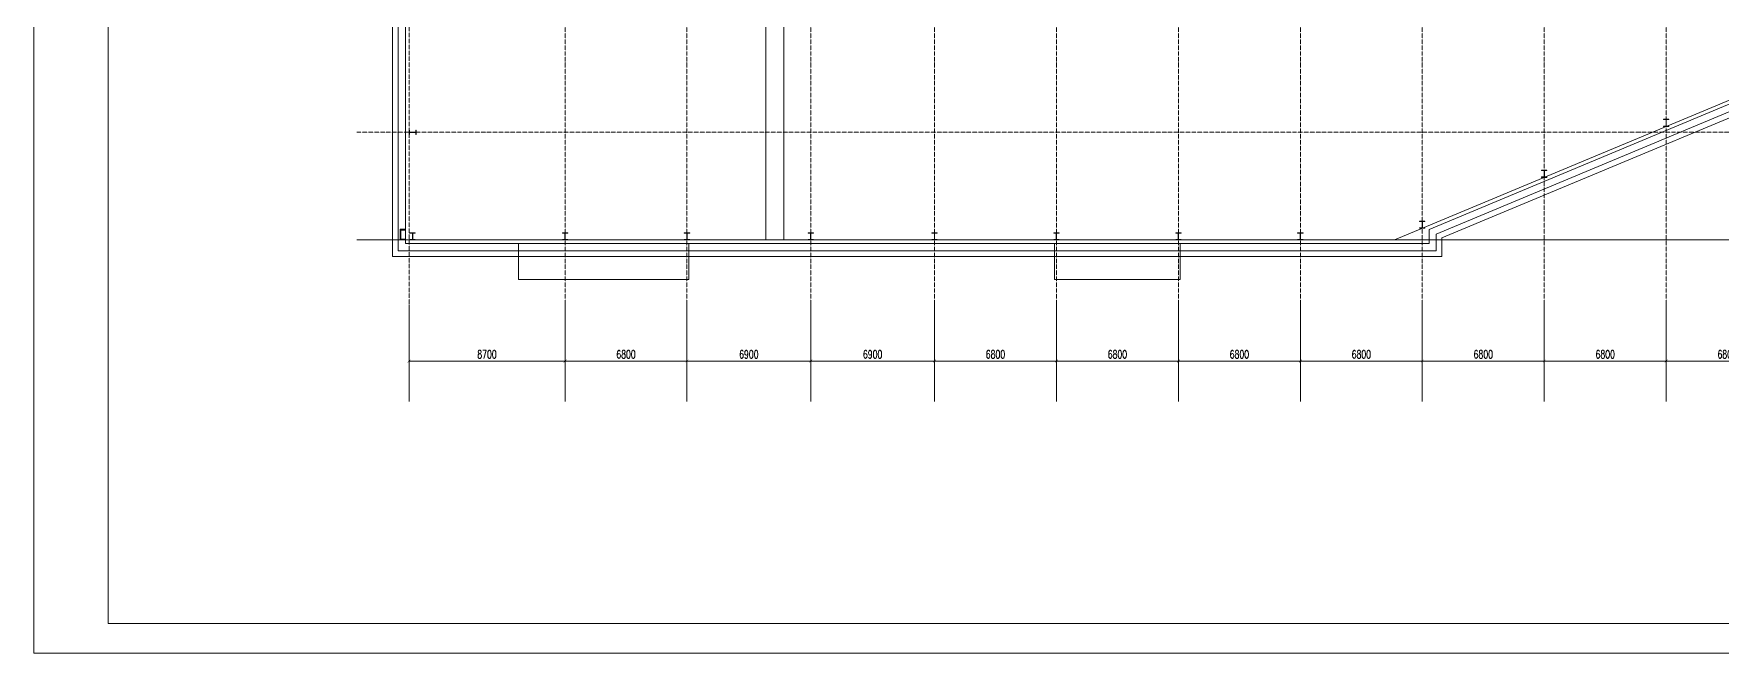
# Model space of a CAD drawing. Header units: millimetres. Extents: x 163705 to 1616509, y 81827 to 302547.
# Drawn here: x 163705 to 257851, y 81827 to 116347 of the extents above; entities that cross this region are included whole.
import ezdxf

# ---------------------------------------------------------------- set-up
doc = ezdxf.new("R2010")
doc.units = ezdxf.units.MM
doc.header["$LTSCALE"] = 10
doc.linetypes.add('ACAD_ISO05W100', pattern=[33, 24, -3, 0, -3, 0, -3])
for name, color, linetype, lineweight in [('1-双点线', 8, 'ACAD_ISO05W100', 0), ('1-图框层', 7, 'Continuous', 0), ('1-建筑轮廓', 7, 'Continuous', 20), ('1-标注', 3, 'Continuous', 0), ('1-钢构', 6, 'Continuous', 0)]:
    doc.layers.add(name, color=color, linetype=linetype, lineweight=lineweight)
doc.styles.add('_TCH_DIM_T3', font='SIMPLEX.shx', dxfattribs={"width": 0.705882, "bigfont": 'GBCBIG.shx'})
doc.dimstyles.new('_TCH_ARCH_M_M-150', dxfattribs={"dimscale": 150, "dimtxt": 2.975, "dimasz": 1, "dimexe": 2.5, "dimexo": 3, "dimgap": 1, "dimtad": 1, "dimdec": 0, "dimzin": 0, "dimdsep": 46, "dimtxsty": '_TCH_DIM_T3', "dimblk": 'ARCHTICK', "dimcen": 0.09, "dimclrt": 7, "dimadec": 0, "dimazin": 2, "dimtfac": 1, "dimtdec": 0, "dimtix": 1, "dimtmove": 2, "dimatfit": 3, "dimfxl": 0, "dimtolj": 1, "dimtzin": 0, "dimarcsym": 0})

# ---------------------------------------------------------------- blocks, each defined once
blk = doc.blocks.new('_ArchTick')
at = {"const_width": 0.15}
blk.add_lwpolyline([(-0.5, -0.5), (0.5, 0.5)], dxfattribs=at)
blk = doc.blocks.new('*D634')
at = {"layer": '1-标注', "lineweight": -2, "transparency": 16777216}
for p, q in [((2919, 4989), (2919, 1914)), ((11619, 4989), (11619, 1914)), ((2919, 2289), (11619, 2289))]:
    blk.add_line(p, q, dxfattribs=at)
at = {"layer": 'Defpoints', "transparency": 16777216}
for p in [(2919, 5439), (11619, 5439), (11619, 2289)]:
    blk.add_point(p, dxfattribs=at)
at = {"layer": '1-标注', "lineweight": -2, "transparency": 16777216, "xscale": 150, "yscale": 150, "zscale": 150, "rotation": 180}
blk.add_blockref('_ArchTick', (2919, 2289), dxfattribs=at)
at = {"layer": '1-标注', "lineweight": -2, "transparency": 16777216, "xscale": 150, "yscale": 150, "zscale": 150}
blk.add_blockref('_ArchTick', (11619, 2289), dxfattribs=at)
at = {"layer": '1-标注', "transparency": 16777216, "insert": (7269, 2663), "char_height": 446.2, "attachment_point": 5, "style": '_TCH_DIM_T3'}
blk.add_mtext('\\A1;8700', dxfattribs=at)
blk = doc.blocks.new('*D632')
at = {"layer": '1-标注', "lineweight": -2, "transparency": 16777216}
for p, q in [((11619, 4989), (11619, 1914)), ((18419, 4989), (18419, 1914)), ((11619, 2289), (18419, 2289))]:
    blk.add_line(p, q, dxfattribs=at)
at = {"layer": 'Defpoints', "transparency": 16777216}
for p in [(11619, 5439), (18419, 5439), (18419, 2289)]:
    blk.add_point(p, dxfattribs=at)
at = {"layer": '1-标注', "lineweight": -2, "transparency": 16777216, "xscale": 150, "yscale": 150, "zscale": 150, "rotation": 180}
blk.add_blockref('_ArchTick', (11619, 2289), dxfattribs=at)
at = {"layer": '1-标注', "lineweight": -2, "transparency": 16777216, "xscale": 150, "yscale": 150, "zscale": 150}
blk.add_blockref('_ArchTick', (18419, 2289), dxfattribs=at)
at = {"layer": '1-标注', "transparency": 16777216, "insert": (15019, 2663), "char_height": 446.2, "attachment_point": 5, "style": '_TCH_DIM_T3'}
blk.add_mtext('\\A1;6800', dxfattribs=at)
blk = doc.blocks.new('*D630')
at = {"layer": '1-标注', "lineweight": -2, "transparency": 16777216}
for p, q in [((18419, 4989), (18419, 1914)), ((25319, 4989), (25319, 1914)), ((18419, 2289), (25319, 2289))]:
    blk.add_line(p, q, dxfattribs=at)
at = {"layer": 'Defpoints', "transparency": 16777216}
for p in [(18419, 5439), (25319, 5439), (25319, 2289)]:
    blk.add_point(p, dxfattribs=at)
at = {"layer": '1-标注', "lineweight": -2, "transparency": 16777216, "xscale": 150, "yscale": 150, "zscale": 150, "rotation": 180}
blk.add_blockref('_ArchTick', (18419, 2289), dxfattribs=at)
at = {"layer": '1-标注', "lineweight": -2, "transparency": 16777216, "xscale": 150, "yscale": 150, "zscale": 150}
blk.add_blockref('_ArchTick', (25319, 2289), dxfattribs=at)
at = {"layer": '1-标注', "transparency": 16777216, "insert": (21869, 2663), "char_height": 446.2, "attachment_point": 5, "style": '_TCH_DIM_T3'}
blk.add_mtext('\\A1;6900', dxfattribs=at)
blk = doc.blocks.new('*D629')
at = {"layer": '1-标注', "lineweight": -2, "transparency": 16777216}
for p, q in [((25319, 4989), (25319, 1914)), ((32219, 4989), (32219, 1914)), ((25319, 2289), (32219, 2289))]:
    blk.add_line(p, q, dxfattribs=at)
at = {"layer": 'Defpoints', "transparency": 16777216}
for p in [(25319, 5439), (32219, 5439), (32219, 2289)]:
    blk.add_point(p, dxfattribs=at)
at = {"layer": '1-标注', "lineweight": -2, "transparency": 16777216, "xscale": 150, "yscale": 150, "zscale": 150, "rotation": 180}
blk.add_blockref('_ArchTick', (25319, 2289), dxfattribs=at)
at = {"layer": '1-标注', "lineweight": -2, "transparency": 16777216, "xscale": 150, "yscale": 150, "zscale": 150}
blk.add_blockref('_ArchTick', (32219, 2289), dxfattribs=at)
at = {"layer": '1-标注', "transparency": 16777216, "insert": (28769, 2663), "char_height": 446.2, "attachment_point": 5, "style": '_TCH_DIM_T3'}
blk.add_mtext('\\A1;6900', dxfattribs=at)
blk = doc.blocks.new('*D631')
at = {"layer": '1-标注', "lineweight": -2, "transparency": 16777216}
for p, q in [((32219, 4989), (32219, 1914)), ((39019, 4989), (39019, 1914)), ((32219, 2289), (39019, 2289))]:
    blk.add_line(p, q, dxfattribs=at)
at = {"layer": 'Defpoints', "transparency": 16777216}
for p in [(32219, 5439), (39019, 5439), (39019, 2289)]:
    blk.add_point(p, dxfattribs=at)
at = {"layer": '1-标注', "lineweight": -2, "transparency": 16777216, "xscale": 150, "yscale": 150, "zscale": 150, "rotation": 180}
blk.add_blockref('_ArchTick', (32219, 2289), dxfattribs=at)
at = {"layer": '1-标注', "lineweight": -2, "transparency": 16777216, "xscale": 150, "yscale": 150, "zscale": 150}
blk.add_blockref('_ArchTick', (39019, 2289), dxfattribs=at)
at = {"layer": '1-标注', "transparency": 16777216, "insert": (35619, 2663), "char_height": 446.2, "attachment_point": 5, "style": '_TCH_DIM_T3'}
blk.add_mtext('\\A1;6800', dxfattribs=at)
blk = doc.blocks.new('*D633')
at = {"layer": '1-标注', "lineweight": -2, "transparency": 16777216}
for p, q in [((39019, 4989), (39019, 1914)), ((45819, 4989), (45819, 1914)), ((39019, 2289), (45819, 2289))]:
    blk.add_line(p, q, dxfattribs=at)
at = {"layer": 'Defpoints', "transparency": 16777216}
for p in [(39019, 5439), (45819, 5439), (45819, 2289)]:
    blk.add_point(p, dxfattribs=at)
at = {"layer": '1-标注', "lineweight": -2, "transparency": 16777216, "xscale": 150, "yscale": 150, "zscale": 150, "rotation": 180}
blk.add_blockref('_ArchTick', (39019, 2289), dxfattribs=at)
at = {"layer": '1-标注', "lineweight": -2, "transparency": 16777216, "xscale": 150, "yscale": 150, "zscale": 150}
blk.add_blockref('_ArchTick', (45819, 2289), dxfattribs=at)
at = {"layer": '1-标注', "transparency": 16777216, "insert": (42419, 2663), "char_height": 446.2, "attachment_point": 5, "style": '_TCH_DIM_T3'}
blk.add_mtext('\\A1;6800', dxfattribs=at)
blk = doc.blocks.new('*D635')
at = {"layer": '1-标注', "lineweight": -2, "transparency": 16777216}
for p, q in [((45819, 4989), (45819, 1914)), ((52619, 4989), (52619, 1914)), ((45819, 2289), (52619, 2289))]:
    blk.add_line(p, q, dxfattribs=at)
at = {"layer": 'Defpoints', "transparency": 16777216}
for p in [(45819, 5439), (52619, 5439), (52619, 2289)]:
    blk.add_point(p, dxfattribs=at)
at = {"layer": '1-标注', "lineweight": -2, "transparency": 16777216, "xscale": 150, "yscale": 150, "zscale": 150, "rotation": 180}
blk.add_blockref('_ArchTick', (45819, 2289), dxfattribs=at)
at = {"layer": '1-标注', "lineweight": -2, "transparency": 16777216, "xscale": 150, "yscale": 150, "zscale": 150}
blk.add_blockref('_ArchTick', (52619, 2289), dxfattribs=at)
at = {"layer": '1-标注', "transparency": 16777216, "insert": (49219, 2663), "char_height": 446.2, "attachment_point": 5, "style": '_TCH_DIM_T3'}
blk.add_mtext('\\A1;6800', dxfattribs=at)
blk = doc.blocks.new('*D636')
at = {"layer": '1-标注', "lineweight": -2, "transparency": 16777216}
for p, q in [((52619, 4989), (52619, 1914)), ((59419, 4989), (59419, 1914)), ((52619, 2289), (59419, 2289))]:
    blk.add_line(p, q, dxfattribs=at)
at = {"layer": 'Defpoints', "transparency": 16777216}
for p in [(52619, 5439), (59419, 5439), (59419, 2289)]:
    blk.add_point(p, dxfattribs=at)
at = {"layer": '1-标注', "lineweight": -2, "transparency": 16777216, "xscale": 150, "yscale": 150, "zscale": 150, "rotation": 180}
blk.add_blockref('_ArchTick', (52619, 2289), dxfattribs=at)
at = {"layer": '1-标注', "lineweight": -2, "transparency": 16777216, "xscale": 150, "yscale": 150, "zscale": 150}
blk.add_blockref('_ArchTick', (59419, 2289), dxfattribs=at)
at = {"layer": '1-标注', "transparency": 16777216, "insert": (56019, 2663), "char_height": 446.2, "attachment_point": 5, "style": '_TCH_DIM_T3'}
blk.add_mtext('\\A1;6800', dxfattribs=at)
blk = doc.blocks.new('*D637')
at = {"layer": '1-标注', "lineweight": -2, "transparency": 16777216}
for p, q in [((59419, 4989), (59419, 1914)), ((66219, 4989), (66219, 1914)), ((59419, 2289), (66219, 2289))]:
    blk.add_line(p, q, dxfattribs=at)
at = {"layer": 'Defpoints', "transparency": 16777216}
for p in [(59419, 5439), (66219, 5439), (66219, 2289)]:
    blk.add_point(p, dxfattribs=at)
at = {"layer": '1-标注', "lineweight": -2, "transparency": 16777216, "xscale": 150, "yscale": 150, "zscale": 150, "rotation": 180}
blk.add_blockref('_ArchTick', (59419, 2289), dxfattribs=at)
at = {"layer": '1-标注', "lineweight": -2, "transparency": 16777216, "xscale": 150, "yscale": 150, "zscale": 150}
blk.add_blockref('_ArchTick', (66219, 2289), dxfattribs=at)
at = {"layer": '1-标注', "transparency": 16777216, "insert": (62819, 2663), "char_height": 446.2, "attachment_point": 5, "style": '_TCH_DIM_T3'}
blk.add_mtext('\\A1;6800', dxfattribs=at)
blk = doc.blocks.new('*D638')
at = {"layer": '1-标注', "lineweight": -2, "transparency": 16777216}
for p, q in [((66219, 4989), (66219, 1914)), ((73019, 4989), (73019, 1914)), ((66219, 2289), (73019, 2289))]:
    blk.add_line(p, q, dxfattribs=at)
at = {"layer": 'Defpoints', "transparency": 16777216}
for p in [(66219, 5439), (73019, 5439), (73019, 2289)]:
    blk.add_point(p, dxfattribs=at)
at = {"layer": '1-标注', "lineweight": -2, "transparency": 16777216, "xscale": 150, "yscale": 150, "zscale": 150, "rotation": 180}
blk.add_blockref('_ArchTick', (66219, 2289), dxfattribs=at)
at = {"layer": '1-标注', "lineweight": -2, "transparency": 16777216, "xscale": 150, "yscale": 150, "zscale": 150}
blk.add_blockref('_ArchTick', (73019, 2289), dxfattribs=at)
at = {"layer": '1-标注', "transparency": 16777216, "insert": (69619, 2663), "char_height": 446.2, "attachment_point": 5, "style": '_TCH_DIM_T3'}
blk.add_mtext('\\A1;6800', dxfattribs=at)
blk = doc.blocks.new('*D618')
at = {"layer": '1-标注', "lineweight": -2, "transparency": 16777216}
for p, q in [((73019, 4989), (73019, 1914)), ((79819, 4989), (79819, 1914)), ((73019, 2289), (79819, 2289))]:
    blk.add_line(p, q, dxfattribs=at)
at = {"layer": 'Defpoints', "transparency": 16777216}
for p in [(73019, 5439), (79819, 5439), (79819, 2289)]:
    blk.add_point(p, dxfattribs=at)
at = {"layer": '1-标注', "lineweight": -2, "transparency": 16777216, "xscale": 150, "yscale": 150, "zscale": 150, "rotation": 180}
blk.add_blockref('_ArchTick', (73019, 2289), dxfattribs=at)
at = {"layer": '1-标注', "lineweight": -2, "transparency": 16777216, "xscale": 150, "yscale": 150, "zscale": 150}
blk.add_blockref('_ArchTick', (79819, 2289), dxfattribs=at)
at = {"layer": '1-标注', "transparency": 16777216, "insert": (76419, 2663), "char_height": 446.2, "attachment_point": 5, "style": '_TCH_DIM_T3'}
blk.add_mtext('\\A1;6800', dxfattribs=at)
blk = doc.blocks.new('G$C5C029050')
for p, q in [((22818.6, 77039.4), (22818.6, 9039.4)), ((23818.6, 77039.4), (23818.6, 9039.4)), ((1, 9039.4), (92688.6, 9039.4)), ((2918.6, 5439.4), (2918.6, 39.4)), ((11618.6, 5439.4), (11618.6, 39.4)), ((18418.6, 5439.4), (18418.6, 39.4)), ((25318.6, 5439.4), (25318.6, 39.4)), ((32218.6, 5439.4), (32218.6, 39.4)), ((39018.6, 5439.4), (39018.6, 39.4)), ((45818.6, 5439.4), (45818.6, 39.4)), ((52618.6, 5439.4), (52618.6, 39.4)), ((59418.6, 5439.4), (59418.6, 39.4)), ((66218.6, 5439.4), (66218.6, 39.4)), ((73018.6, 5439.4), (73018.6, 39.4))]:
    blk.add_line(p, q)
at = {"ltscale": 2}
for p, q in [((45818.6, 8439.4), (39018.6, 8439.4)), ((39018.6, 8119.4), (45818.6, 8119.4))]:
    blk.add_line(p, q, dxfattribs=at)
for points in [[(2718.6, 9039.4), (2418.6, 9039.4), (2418.6, 9639.4), (2718.6, 9639.4)], [(2718.6, 9089.4), (2468.6, 9089.4), (2468.6, 9589.4), (2718.6, 9589.4)]]:
    blk.add_lwpolyline(points)
at = {"layer": '1-双点线'}
for p, q in [((2918.6, 77039.4), (2918.6, 5439.4)), ((11618.6, 5439.4), (11618.6, 45039.4)), ((18418.6, 5439.4), (18418.6, 45039.4)), ((25318.6, 5439.4), (25318.6, 45039.4)), ((32218.6, 5439.4), (32218.6, 45039.4)), ((39018.6, 5439.4), (39018.6, 45039.4)), ((45818.6, 5439.4), (45818.6, 45039.4)), ((52618.6, 5439.4), (52618.6, 45039.4)), ((59418.6, 5439.4), (59418.6, 45039.4)), ((66218.6, 5439.4), (66218.6, 45039.4)), ((73018.6, 5439.4), (73018.6, 45039.4)), ((1, 15039.4), (92688.6, 15039.4))]:
    blk.add_line(p, q, dxfattribs=at)
at = {"layer": '1-建筑轮廓'}
for p, q in [((57863.5, 9039.4), (86618.6, 21039.4)), ((18418.6, 8439.4), (39018.6, 8439.4)), ((39018.6, 8119.4), (18418.6, 8119.4))]:
    blk.add_line(p, q, dxfattribs=at)
at = {"layer": '1-建筑轮廓', "ltscale": 2}
for p, q in [((18418.6, 8439.4), (8918.6, 8439.4)), ((8918.6, 8119.4), (18418.6, 8119.4))]:
    blk.add_line(p, q, dxfattribs=at)
at = {"layer": '1-建筑轮廓'}
for points in [[(7098.6, 77039.4), (7098.6, 70334.4), (1998.6, 70334.4), (1998.6, 8119.4), (8918.6, 8119.4)], [(7418.6, 77039.4), (7418.6, 70014.4), (2318.6, 70014.4), (2318.6, 8439.4), (8918.6, 8439.4)], [(7818.6, 77039.4), (7818.6, 69614.4), (2718.6, 69614.4), (2718.6, 8839.4), (59793.6, 8839.4), (59793.6, 9628.2), (86618.6, 20822.7)], [(45818.6, 8439.4), (60193.6, 8439.4), (60193.6, 9361.7), (86618.6, 20389.3)], [(45818.6, 8119.4), (60513.6, 8119.4), (60513.6, 9148.5), (86618.6, 20042.5)]]:
    blk.add_lwpolyline(points, dxfattribs=at)
at = {"layer": '1-建筑轮廓', "ltscale": 10000, "flags": 128}
for points in [[(9018.6, 8839.4), (9018.6, 6839.4), (18518.6, 6839.4), (18518.6, 8839.4)], [(38918.6, 6839.4), (45918.6, 6839.4), (45918.6, 8839.4), (38918.6, 8839.4)]]:
    blk.add_lwpolyline(points, close=True, dxfattribs=at)
at = {"layer": '1-钢构'}
for points in [[(3318.6, 14914.4), (3298.4, 14914.4), (3298.4, 15033.4), (2938.8, 15033.4), (2938.8, 14914.4), (2918.6, 14914.4), (2918.6, 15164.4), (2938.8, 15164.4), (2938.8, 15045.5), (3298.4, 15045.5), (3298.4, 15164.4), (3318.6, 15164.4), (3318.6, 14914.4)], [(73168.6, 15763.9), (73168.6, 15743.8), (73024.6, 15743.8), (73024.6, 15384.1), (73168.6, 15384.1), (73168.6, 15363.9), (72868.6, 15363.9), (72868.6, 15384.1), (73012.5, 15384.1), (73012.5, 15743.8), (72868.6, 15743.8), (72868.6, 15763.9), (73168.6, 15763.9)], [(66368.6, 12926.2), (66368.6, 12906), (66224.6, 12906), (66224.6, 12546.3), (66368.6, 12546.3), (66368.6, 12526.2), (66068.6, 12526.2), (66068.6, 12546.3), (66212.5, 12546.3), (66212.5, 12906), (66068.6, 12906), (66068.6, 12926.2), (66368.6, 12926.2)], [(3268.6, 9439.4), (3268.6, 9419.3), (3124.6, 9419.3), (3124.6, 9059.6), (3268.6, 9059.6), (3268.6, 9039.4), (2968.6, 9039.4), (2968.6, 9059.6), (3112.5, 9059.6), (3112.5, 9419.3), (2968.6, 9419.3), (2968.6, 9439.4), (3268.6, 9439.4)], [(11768.6, 9439.4), (11768.6, 9419.3), (11624.6, 9419.3), (11624.6, 9059.6), (11768.6, 9059.6), (11768.6, 9039.4), (11468.6, 9039.4), (11468.6, 9059.6), (11612.5, 9059.6), (11612.5, 9419.3), (11468.6, 9419.3), (11468.6, 9439.4), (11768.6, 9439.4)], [(18568.6, 9439.4), (18568.6, 9419.3), (18424.6, 9419.3), (18424.6, 9059.6), (18568.6, 9059.6), (18568.6, 9039.4), (18268.6, 9039.4), (18268.6, 9059.6), (18412.5, 9059.6), (18412.5, 9419.3), (18268.6, 9419.3), (18268.6, 9439.4), (18568.6, 9439.4)], [(25468.6, 9439.4), (25468.6, 9419.3), (25324.6, 9419.3), (25324.6, 9059.6), (25468.6, 9059.6), (25468.6, 9039.4), (25168.6, 9039.4), (25168.6, 9059.6), (25312.5, 9059.6), (25312.5, 9419.3), (25168.6, 9419.3), (25168.6, 9439.4), (25468.6, 9439.4)], [(32368.6, 9439.4), (32368.6, 9419.3), (32224.6, 9419.3), (32224.6, 9059.6), (32368.6, 9059.6), (32368.6, 9039.4), (32068.6, 9039.4), (32068.6, 9059.6), (32212.5, 9059.6), (32212.5, 9419.3), (32068.6, 9419.3), (32068.6, 9439.4), (32368.6, 9439.4)], [(39168.6, 9439.4), (39168.6, 9419.3), (39024.6, 9419.3), (39024.6, 9059.6), (39168.6, 9059.6), (39168.6, 9039.4), (38868.6, 9039.4), (38868.6, 9059.6), (39012.5, 9059.6), (39012.5, 9419.3), (38868.6, 9419.3), (38868.6, 9439.4), (39168.6, 9439.4)], [(45968.6, 9439.4), (45968.6, 9419.3), (45824.6, 9419.3), (45824.6, 9059.6), (45968.6, 9059.6), (45968.6, 9039.4), (45668.6, 9039.4), (45668.6, 9059.6), (45812.5, 9059.6), (45812.5, 9419.3), (45668.6, 9419.3), (45668.6, 9439.4), (45968.6, 9439.4)], [(52768.6, 9439.4), (52768.6, 9419.3), (52624.6, 9419.3), (52624.6, 9059.6), (52768.6, 9059.6), (52768.6, 9039.4), (52468.6, 9039.4), (52468.6, 9059.6), (52612.5, 9059.6), (52612.5, 9419.3), (52468.6, 9419.3), (52468.6, 9439.4), (52768.6, 9439.4)], [(59568.6, 10088.4), (59568.6, 10068.2), (59424.6, 10068.2), (59424.6, 9708.6), (59568.6, 9708.6), (59568.6, 9688.4), (59268.6, 9688.4), (59268.6, 9708.6), (59412.5, 9708.6), (59412.5, 10068.2), (59268.6, 10068.2), (59268.6, 10088.4), (59568.6, 10088.4)]]:
    blk.add_lwpolyline(points, dxfattribs=at)
at = {"layer": '1-标注'}
for p1, p2, picture, middle in [((2918.6, 5439.4), (11618.6, 5439.4), '*D634', (7268.6, 2662.5)), ((11618.6, 5439.4), (18418.6, 5439.4), '*D632', (15018.6, 2662.5)), ((18418.6, 5439.4), (25318.6, 5439.4), '*D630', (21868.6, 2662.5)), ((25318.6, 5439.4), (32218.6, 5439.4), '*D629', (28768.6, 2662.5)), ((32218.6, 5439.4), (39018.6, 5439.4), '*D631', (35618.6, 2662.5)), ((39018.6, 5439.4), (45818.6, 5439.4), '*D633', (42418.6, 2662.5)), ((45818.6, 5439.4), (52618.6, 5439.4), '*D635', (49218.6, 2662.5)), ((52618.6, 5439.4), (59418.6, 5439.4), '*D636', (56018.6, 2662.5)), ((59418.6, 5439.4), (66218.6, 5439.4), '*D637', (62818.6, 2662.5)), ((66218.6, 5439.4), (73018.6, 5439.4), '*D638', (69618.6, 2662.5)), ((73018.6, 5439.4), (79818.6, 5439.4), '*D618', (76418.6, 2662.5))]:
    dim = blk.add_aligned_dim(p1=p1, p2=p2, distance=-3150, dimstyle='_TCH_ARCH_M_M-150', dxfattribs=at)
    dim.commit()
    dim.dimension.update_dxf_attribs({"geometry": picture, "text_midpoint": middle})

msp = doc.modelspace()

# ---------------------------------------------------------------- linework, layer by layer
at = {"layer": '1-图框层'}
msp.add_lwpolyline([(303397.925, 180492.157), (163705.253, 180492.157), (163705.253, 81826.94), (303397.925, 81826.94)], close=True, dxfattribs=at)
msp.add_lwpolyline([(167857.829, 178831.126), (167857.829, 83487.971), (301736.894, 83487.971), (301736.894, 178831.126), (167857.829, 178831.126)], dxfattribs=at)

# ---------------------------------------------------------------- block references
at = {"layer": '1-建筑轮廓'}
msp.add_blockref('G$C5C029050', (181709.24, 95820.209), dxfattribs=at)

doc.saveas('drawing.dxf')
